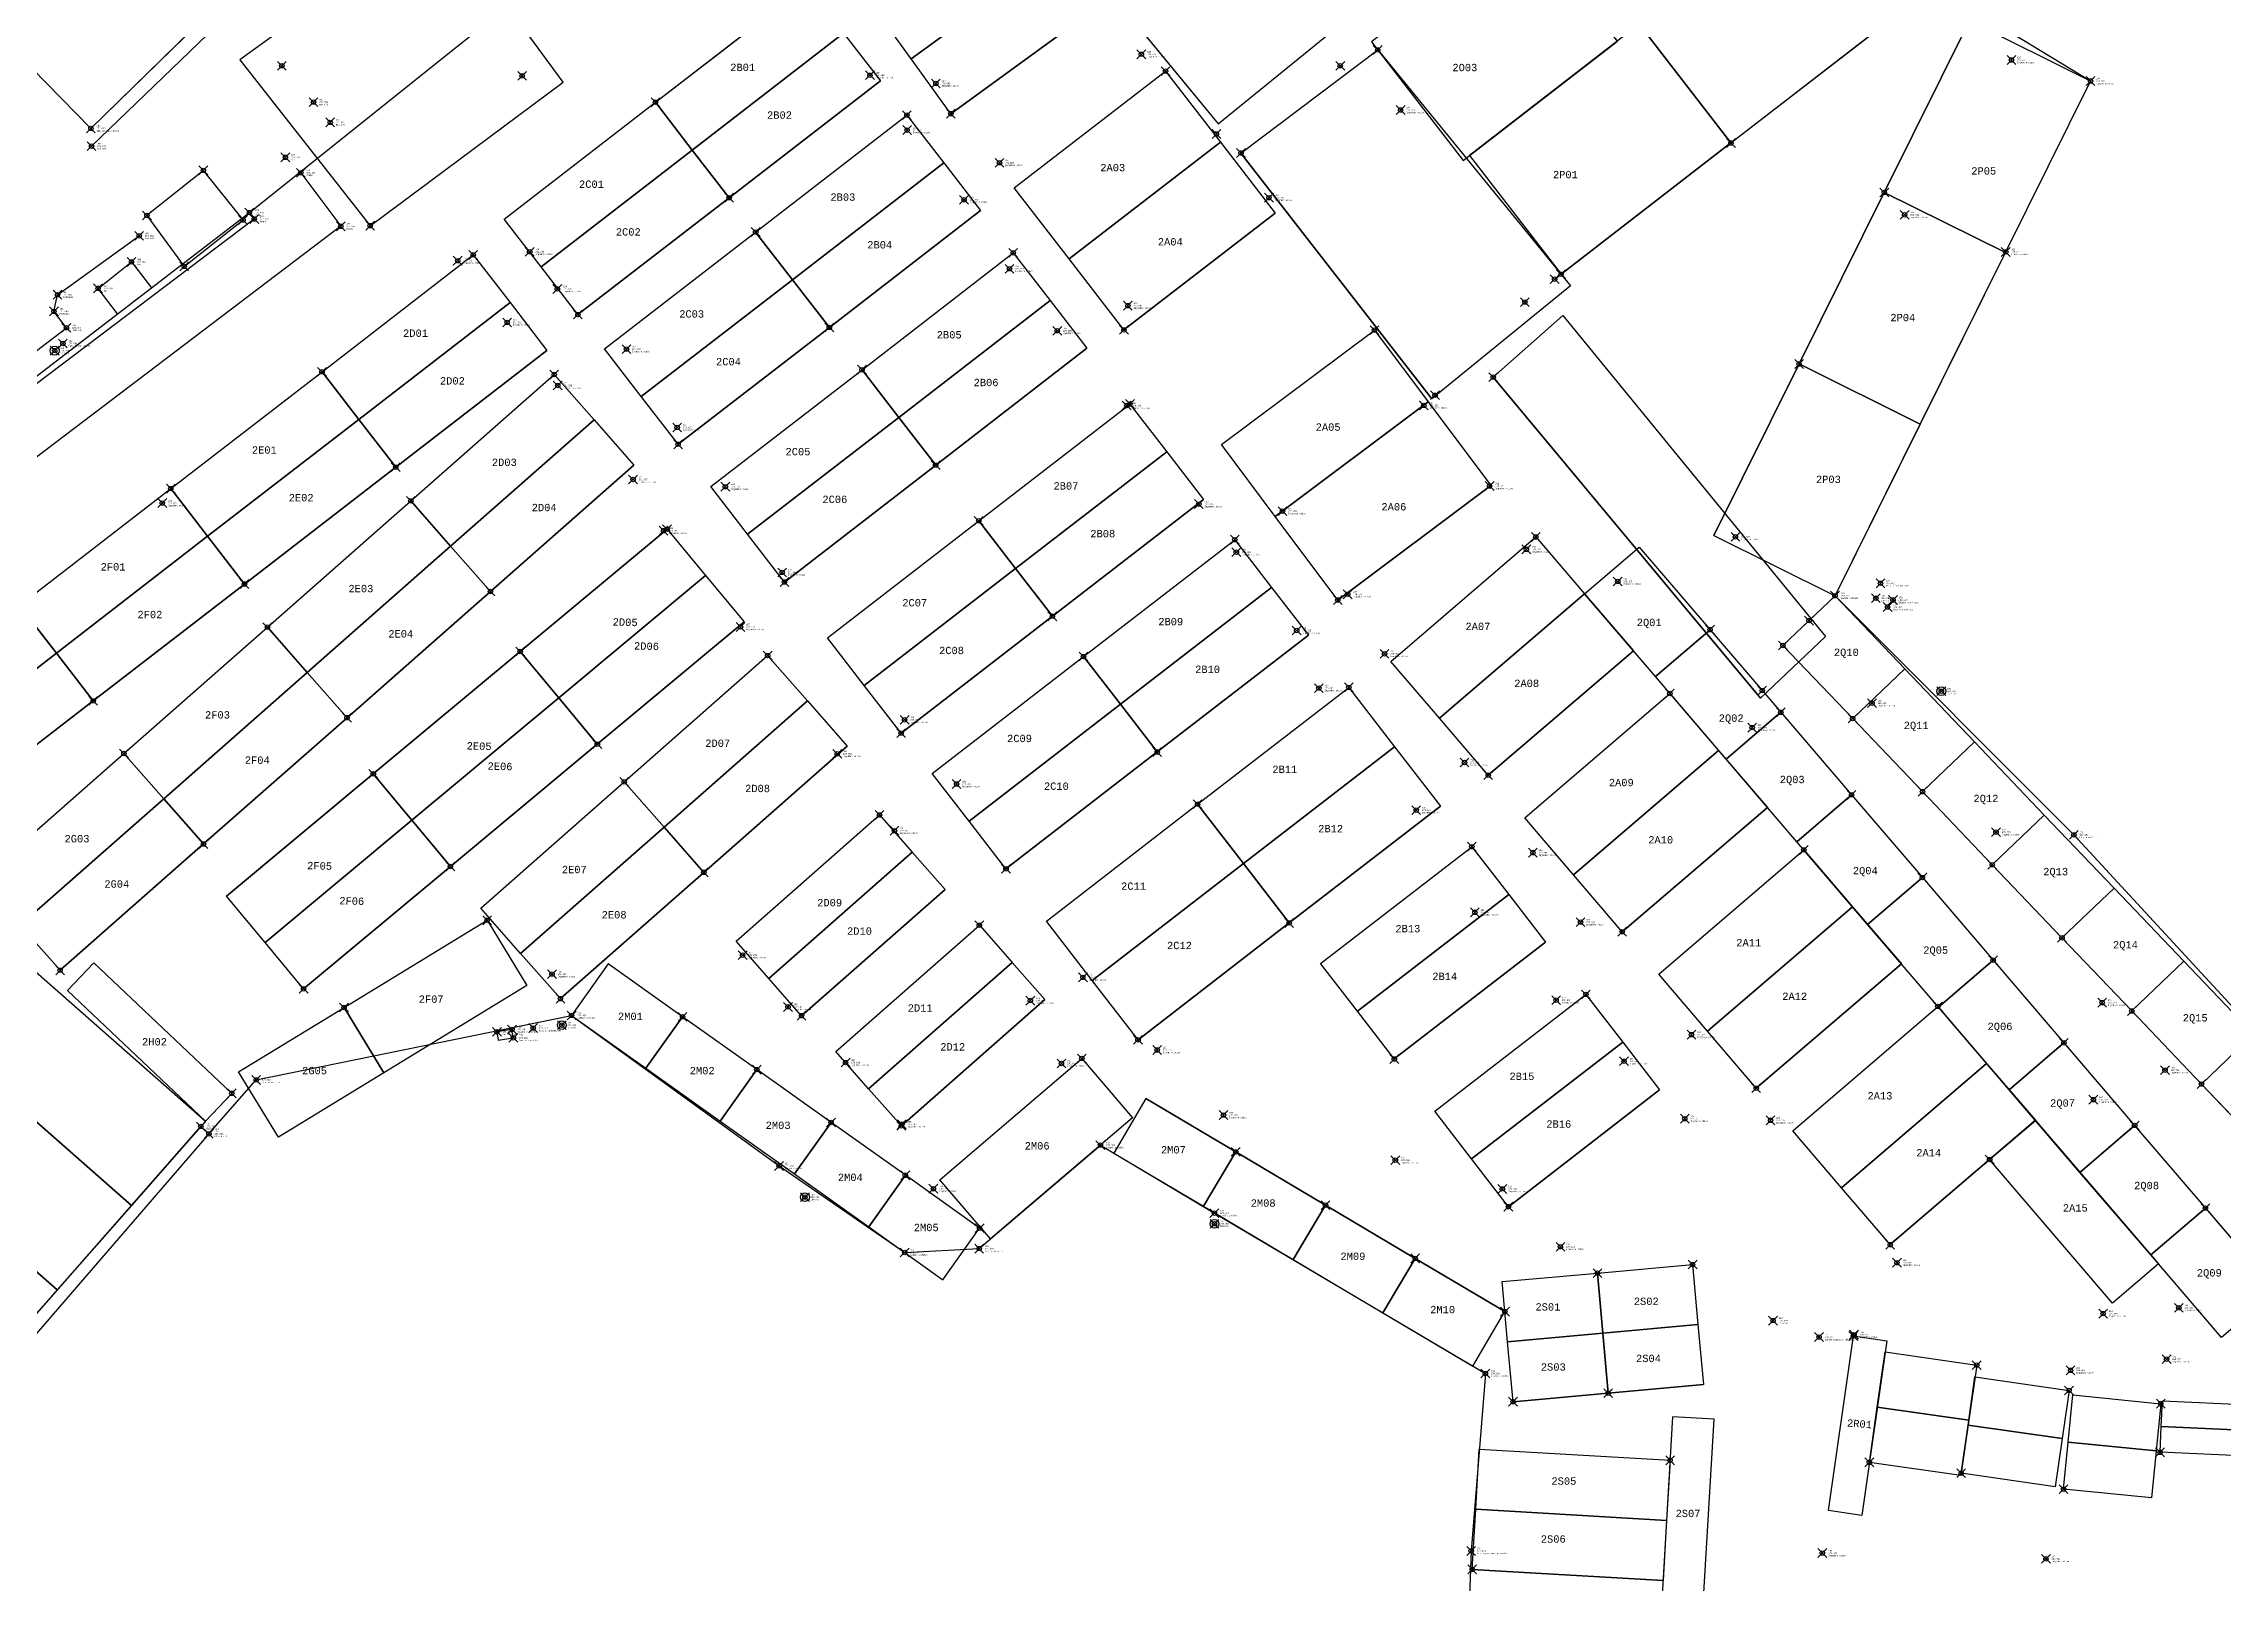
# Model space of a CAD drawing. Extents: x -300 to 1147333, y -89907 to 306044.
# Drawn here: x 915940 to 1064291, y 5632 to 110426 of the extents above; entities that cross this region are included whole.
import ezdxf
from ezdxf.enums import TextEntityAlignment as Align

# ---------------------------------------------------------------- set-up
doc = ezdxf.new("R2010")
doc.units = 0
doc.header["$PDMODE"] = 35
doc.header["$PDSIZE"] = 300
for name, color, linetype in [('pntdesc', 1, 'Continuous'), ('pntelev', 2, 'Continuous'), ('pntno', 3, 'Continuous'), ('WF nome aree GPS', 7, 'Continuous'), ('WF nuovi punti', 6, 'Continuous')]:
    doc.layers.add(name, color=color, linetype=linetype)
for name, color, linetype, lineweight in [('WF ingombro stive 2', 1, 'Continuous', 30), ('WF lato di accesso', 40, 'Continuous', 30), ('WF piazzole', 6, 'Continuous', 30), ('WF vertice sinistro', 94, 'Continuous', 30)]:
    doc.layers.add(name, color=color, linetype=linetype, lineweight=lineweight)
doc.styles.get("Standard").update_dxf_attribs({"font": 'consola.ttf', "height": 500})
picture_1 = doc.add_image_def('image1.png', size_in_pixel=(2160, 1440))

msp = doc.modelspace()

# ---------------------------------------------------------------- linework, layer by layer
at = {"color": 244, "lineweight": 30, "true_color": 0x991b1e}
for points, elevation in [([(919203, 103451), (934976, 118657), (934246, 119403)], 2045), ([(873207, 47923), (873848, 48520), (878534, 42814), (877341, 41765), (883326, 33749), (882766, 33179), (888612, 26640), (895845, 19119), (901172, 23766), (908834, 16516), (926637, 36779), (927185, 36274), (908989, 15245), (901084, 22590), (895863, 17984), (888058, 26103)], 339)]:
    msp.add_lwpolyline(points, dxfattribs=dict(at, elevation=elevation))
for points in [[(779273, 133571, 1954), (804488, 102869, 1078), (859622, 57846, 234), (875192, 56896, 360), (905434, 80120, 2651), (929939, 98932, 2113), (972274, 132821, 2133), (932308, 185020, 2207), (928260, 181864, 2212), (921136, 191292, 2143), (912688, 185261, 2335), (889054, 212917, 1692), (881837, 207775, 1649), (880756, 207024, 1675), (839674, 177483, 2809)], [(1068442, -491, -2520), (1080300, 6121, -2454), (1094757, 13213, -2633), (1080946, 23118, -2554), (1080484, 28147, -2417), (1070836, 38421, -2458), (1054051, 56608, -2385), (1037804, 72875, -2064), (1049416, 96257, -2181), (1055187, 107883, -1956), (1049756, 111164, -1903), (1039135, 118735, -1858), (1032721, 122765, -1816), (1017377, 135046, -1648), (1026155, 147078, -1264), (1034140, 153448, -1306), (1027444, 164329, -1234)], [(933432, 101642, 2187), (936156, 98000, 64), (911754, 79517, -37), (909295, 82651, -32), (930270, 98498, 2046), (929939, 98932, 2113)], [(870358, 57191, 321), (870425, 58590, 2574), (874548, 58321, 2529), (917488, 91098, 2611), (916642, 92215, 2014), (916889, 93347, 2014), (922446, 97350, 1996)], [(920976, 92051, 2310), (919642, 93780, 1969), (921923, 95578, 1972), (923280, 93820, 2259)], [(927185, 36274, -352), (930404, 39941, -391), (951859, 44329, -628), (965969, 34092, -983), (974517, 28207, -1195), (979584, 28468, -1407), (987829, 35510, -1399), (995583, 30880, -1580), (1014017, 19972, -1455), (1013053, 7907, -1317), (1012652, -3211, -1377)]]:
    msp.add_polyline3d(points, dxfattribs=at)
for points in [[(948248, 133087, 2125), (919158, 104658, 2033), (854983, 170257, 2131), (883967, 198669, 2144)], [(947802, 43377, -538), (946777, 43212, -552), (946867, 42637, -598), (947892, 42802, -584)]]:
    msp.add_polyline3d(points, close=True, dxfattribs=at)
for centre in [(916694, 89545, 2592), (1045036, 66378, -2067), (951187, 43665, -732), (967731, 31971, -1365), (995594, 30158, -1525)]:
    msp.add_circle(centre, 300, dxfattribs=at)
for p in [(990616, 109702, -1210), (972154, 108275, -791), (1049805, 109311, -2007), (976640, 107717, -899), (1055187, 107883, -1956), (934303, 106447, 1998), (935437, 105068, 2036), (1008251, 105910, -1645), (919158, 104658, 2033), (974679, 104548, -857), (919203, 103451, 2045), (932388, 102693, 2047), (980968, 102321, -964), (933432, 101642, 2187), (978554, 99805, -924), (999295, 99944, -1463), (929939, 98932, 2113), (930270, 98498, 2046), (936156, 98000, 64), (1042537, 98779, -2081), (922446, 97350, 1996), (949005, 96267, -455), (1049416, 96257, -2181), (921923, 95578, 1972), (944110, 95660, -407), (981642, 95114, -1057), (916889, 93347, 2014), (919642, 93780, 1969), (950888, 93740, -467), (916642, 92215, 2014), (989700, 92601, -1329), (917488, 91098, 2611), (947471, 91462, -439), (984897, 90894, -1182), (916694, 89545, 2592), (917252, 90032, 2590), (955587, 89647, -486), (950912, 87170, -467), (989620, 85808, -1323), (1009831, 85816, -1765), (959039, 84317, -555), (956037, 80779, -524), (962315, 80290, -677), (1014308, 80339, -1767), (924011, 79179, -173), (994530, 79110, -1575), (1000217, 78631, -1652), (958112, 77301, -589), (1031030, 76878, -2067), (997077, 75837, -1683), (1016804, 76029, -1790), (966176, 74457, -846), (1004651, 72974, -1617), (1023022, 73846, -1824), (1037804, 72875, -2064), (1040584, 72704, -2133), (1040898, 73722, -2031), (1041748, 72584, -2060), (1041381, 72108, -2029), (963350, 70750, -815), (1001182, 70507, -1607), (1007161, 68922, -1628), (1002691, 66593, -1586), (1040318, 65563, -2070), (1045036, 66378, -2067), (974511, 64434, -1082), (1032167, 63903, -1998), (969929, 62121, -1038), (1012599, 61529, -1758), (978044, 60070, -1211), (1009314, 58292, -1747), (973824, 56891, -1133), (1048756, 56797, -2223), (1054051, 56608, -2385), (1017252, 55397, -1791), (1013304, 51342, -1772), (1020493, 50675, -1857), (963491, 48429, -933), (950524, 47139, -554), (986643, 46915, -1372), (951859, 44329, -628), (966576, 44907, -1009), (983063, 45338, -1302), (1018829, 45369, -1791), (1055976, 45196, -2223), (946777, 43212, -552), (947802, 43377, -538), (947892, 42802, -584), (949243, 43471, -568), (951187, 43665, -732), (1028041, 43022, -1830), (991689, 41978, -1502), (930404, 39941, -391), (970496, 41123, -1130), (985180, 41061, -1390), (1023453, 41212, -1782), (1060249, 40607, -2261), (1055380, 38598, -2136), (974327, 36925, -1192), (996202, 37552, -1593), (1027584, 37303, -1837), (1033418, 37194, -1872), (926637, 36779, -266), (927185, 36274, -352), (987829, 35510, -1399), (965969, 34092, -983), (1007892, 34483, -1666), (976467, 32542, -1290), (1015171, 32527, -1705), (967731, 31971, -1365), (995583, 30880, -1580), (995594, 30158, -1525), (974517, 28207, -1195), (979584, 28468, -1407), (1019123, 28593, -1780), (1042015, 27510, -1953), (1033588, 23572, -1865), (1056039, 24048, -2146), (1061190, 24442, -2325), (1036716, 22453, -1954), (1039096, 22611, -1924), (1060361, 20948, -2264), (1014017, 19972, -1455), (1053827, 20189, -2141), (1013053, 7907, -1317), (1036940, 7763, -1892), (1052151, 7365, -2078)]:
    msp.add_point(p, dxfattribs=at)
at = {"layer": 'WF ingombro stive 2'}
for points, elevation in [([(982319, 120428), (985025, 116706), (974953, 109383), (972247, 113105)], -1091), ([(1042283, 112595), (1036049, 120672), (1024491, 111745), (1030725, 103668)], -1838), ([(1022995, 110589), (1016759, 118661), (1006265, 110555), (1012500, 102483)], -1838), ([(985025, 116706), (987731, 112984), (977659, 105661), (974953, 109383)], -1091), ([(1030725, 103668), (1024491, 111745), (1012934, 102817), (1019167, 94740)], -1838), ([(1055188, 107883), (1046947, 111974), (1041153, 100305), (1049393, 96213)], -2064), ([(992261, 108557), (995990, 103730), (985701, 95783), (981973, 100610)], -1214), ([(995990, 103730), (999719, 98902), (989430, 90955), (985701, 95783)], -1214), ([(1049393, 96213), (1041153, 100305), (1035359, 88636), (1043599, 84544)], -2064), ([(945167, 96053), (947673, 92809), (937385, 84862), (934879, 88106)], -11), ([(947673, 92809), (950180, 89564), (939892, 81617), (937385, 84862)], -11), ([(1006477, 90940), (1010131, 86056), (999723, 78267), (996068, 83151)], -1791), ([(934879, 88106), (937385, 84862), (927097, 76915), (924591, 80159)], -11), ([(950677, 87913), (953386, 84836), (943628, 76246), (940919, 79323)], -116), ([(1043599, 84544), (1035359, 88636), (1029564, 76966), (1037804, 72875)], -2064), ([(1010131, 86056), (1014385, 80371), (1003977, 72583), (999723, 78267)], -1791), ([(937385, 84862), (939892, 81617), (929603, 73670), (927097, 76915)], -11), ([(953386, 84836), (956095, 81758), (946337, 73168), (943628, 76246)], -116), ([(924591, 80159), (927097, 76915), (916809, 68968), (914303, 72212)], -11), ([(940919, 79323), (943628, 76246), (933870, 67656), (931161, 70734)], -116), ([(958349, 77397), (960972, 74247), (950982, 65928), (948359, 69079)], -768), ([(927097, 76915), (929603, 73670), (919315, 65723), (916809, 68968)], -11), ([(943628, 76246), (946337, 73168), (936579, 64579), (933870, 67656)], -116), ([(1017449, 76869), (1020767, 72996), (1010894, 64539), (1007576, 68412)], -1628), ([(1024487, 76185), (1029301, 70565), (1025581, 67376), (1020767, 72996)], -1628), ([(960972, 74247), (963596, 71096), (953606, 62777), (950982, 65928)], -768), ([(1020767, 72996), (1024085, 69123), (1014212, 60666), (1010894, 64539)], -1628), ([(1037804, 72875), (1042550, 67903), (1039006, 64520), (1034260, 69491)], -2064), ([(914303, 72212), (916809, 68968), (906521, 61021), (904014, 64265)], -11), ([(931161, 70734), (933870, 67656), (924112, 59066), (921403, 62144)], -116), ([(1029301, 70565), (1034116, 64945), (1030396, 61756), (1025581, 67376)], -1628), ([(916809, 68968), (919315, 65723), (909027, 57776), (906521, 61021)], -11), ([(948359, 69079), (950982, 65928), (940992, 57609), (938369, 60760)], -768), ([(965194, 68804), (967903, 65727), (958145, 57137), (955436, 60215)], -566), ([(933870, 67656), (936579, 64579), (926821, 55989), (924112, 59066)], -116), ([(1042550, 67903), (1047296, 62931), (1043752, 59548), (1039006, 64520)], -2064), ([(950982, 65928), (953606, 62777), (943616, 54459), (940992, 57609)], -768), ([(967903, 65727), (970612, 62649), (960854, 54060), (958145, 57137)], -566), ([(1034116, 64945), (1038930, 59325), (1035210, 56136), (1030396, 61756)], -1628), ([(1047296, 62931), (1052042, 57959), (1048498, 54576), (1043752, 59548)], -2064), ([(921403, 62144), (924112, 59066), (914354, 50477), (911645, 53554)], -116), ([(938369, 60760), (940992, 57609), (931002, 49290), (928379, 52441)], -768), ([(955436, 60215), (958145, 57137), (948387, 48547), (945678, 51625)], -566), ([(924112, 59066), (926821, 55989), (917063, 47399), (914354, 50477)], -116), ([(972806, 57961), (975033, 55431), (965275, 46842), (963048, 49371)], -1300), ([(1038930, 59325), (1043744, 53705), (1040024, 50516), (1035210, 56136)], -1628), ([(1052042, 57959), (1056788, 52987), (1053244, 49604), (1048498, 54576)], -2064), ([(940992, 57609), (943616, 54459), (933626, 46140), (931002, 49290)], -768), ([(958145, 57137), (960854, 54060), (951096, 45470), (948387, 48547)], -566), ([(900684, 50052), (905726, 55790), (926954, 37139), (921912, 31400)], 302), ([(975033, 55431), (977259, 52902), (967501, 44312), (965275, 46842)], -1300), ([(1035682, 55585), (1039000, 51711), (1029127, 43254), (1025809, 47127)], 1628), ([(1043744, 53705), (1048558, 48085), (1044838, 44896), (1040024, 50516)], -1628), ([(1056788, 52987), (1061534, 48016), (1057990, 44632), (1053244, 49604)], -2064), ([(979594, 50463), (981820, 47934), (972062, 39344), (969836, 41874)], -1130), ([(1039000, 51711), (1042318, 47838), (1032445, 39381), (1029127, 43254)], 1628), ([(895642, 44313), (900684, 50052), (921912, 31400), (916870, 25662)], 302), ([(919345, 47912), (928740, 39028), (926954, 37139), (917559, 46023)], 302), ([(956911, 40734), (959404, 44238), (954352, 47833), (951859, 44329)], -628), ([(981820, 47934), (984047, 45404), (974289, 36815), (972062, 39344)], -1130), ([(1048558, 48085), (1053372, 42465), (1049652, 39276), (1044838, 44896)], -1628), ([(1061534, 48016), (1066280, 43044), (1062736, 39660), (1057990, 44632)], -2064), ([(1044798, 44942), (1048116, 41069), (1038243, 32612), (1034925, 36485)], 3255), ([(890600, 38575), (895642, 44313), (916870, 25662), (911828, 19923)], 302), ([(961963, 37139), (964456, 40643), (959404, 44238), (956911, 40734)], -628), ([(1066280, 43044), (1071027, 38072), (1067482, 34689), (1062736, 39660)], -2064), ([(1053372, 42465), (1058186, 36845), (1054466, 33656), (1049652, 39276)], -1628), ([(967016, 33544), (969508, 37048), (964456, 40643), (961963, 37139)], -628), ([(976911, 33154), (986568, 41402), (990010, 37372), (980353, 29124)], -1192), ([(1048116, 41069), (1051434, 37196), (1041561, 28739), (1038243, 32612)], 3255), ([(994842, 31348), (997036, 35046), (990930, 38668), (988736, 34970)], -1192), ([(1048323, 34526), (1051436, 37193), (1059801, 27429), (1056687, 24761)], -1628), ([(972068, 29950), (974561, 33453), (969508, 37048), (967016, 33544)], -628), ([(1058186, 36845), (1063000, 31225), (1059280, 28036), (1054466, 33656)], -1628), ([(1000947, 27726), (1003141, 31424), (997036, 35046), (994842, 31348)], -1192), ([(977120, 26355), (979613, 29858), (974561, 33453), (972068, 29950)], -628), ([(1007052, 24104), (1009246, 27803), (1003141, 31424), (1000947, 27726)], -1192), ([(1063000, 31225), (1067814, 25605), (1064094, 22416), (1059280, 28036)], -1628), ([(1013157, 20483), (1015351, 24181), (1009246, 27803), (1007052, 24104)], -1192), ([(1021642, 26803), (1022008, 22719), (1015534, 22139), (1015168, 26223)], -1192), ([(1028116, 27383), (1028482, 23300), (1022008, 22719), (1021642, 26803)], -1192), ([(1022008, 22719), (1022374, 18636), (1015900, 18055), (1015534, 22139)], -1192), ([(1028482, 23300), (1028848, 19216), (1022374, 18636), (1022008, 22719)], -1192), ([(1037355, 10650), (1039053, 22530), (1041320, 22206), (1039623, 10326)], -1973), ([(1041211, 21443), (1047440, 20546), (1046904, 16790), (1040674, 17687)], -1973), ([(1047325, 19737), (1053724, 18823), (1053256, 15550), (1046857, 16464)], -1973), ([(1053990, 18516), (1059964, 17922), (1059645, 14716), (1053671, 15311)], -2166), ([(1060072, 18115), (1066050, 17843), (1065971, 16092), (1059992, 16365)], -2195), ([(1025928, 2925), (1028752, 2759), (1029583, 16870), (1026759, 17036)], -1192), ([(1040674, 17687), (1046904, 16790), (1046367, 13034), (1040138, 13931)], -1973), ([(1046857, 16464), (1053256, 15550), (1052789, 12277), (1046389, 13191)], -1973), ([(1059992, 16365), (1065971, 16092), (1065891, 14342), (1059913, 14614)], -2195), ([(1026584, 14074), (1026343, 9981), (1013366, 10745), (1013607, 14838)], -1192), ([(1053671, 15311), (1059645, 14716), (1059327, 11511), (1053352, 12105)], -2166), ([(1026343, 9981), (1026102, 5888), (1013125, 6652), (1013366, 10745)], -1192)]:
    msp.add_lwpolyline(points, close=True, dxfattribs=dict(at, elevation=elevation))
for points in [[(967849, 114382), (970356, 111137), (960068, 103190), (957561, 106435)], [(970356, 111137), (972862, 107892), (962574, 99945), (960068, 103190)], [(957561, 106435), (960068, 103190), (949780, 95243), (947273, 98488)], [(974666, 105558), (977172, 102313), (966884, 94366), (964377, 97611)], [(960068, 103190), (962574, 99945), (952286, 91998), (949780, 95243)], [(977172, 102313), (979678, 99068), (969390, 91121), (966884, 94366)], [(964377, 97611), (966884, 94366), (956596, 86419), (954089, 89664)], [(981900, 96192), (984407, 92947), (974118, 85000), (971612, 88245)], [(966884, 94366), (969390, 91121), (959102, 83174), (956596, 86419)], [(984407, 92947), (986913, 89702), (976625, 81755), (974118, 85000)], [(971612, 88245), (974118, 85000), (963830, 77053), (961324, 80298)], [(974118, 85000), (976625, 81755), (966337, 73808), (963830, 77053)], [(989840, 85913), (992346, 82669), (982058, 74722), (979552, 77966)], [(992346, 82669), (994852, 79424), (984564, 71477), (982058, 74722)], [(979552, 77966), (982058, 74722), (971770, 66775), (969263, 70019)], [(996969, 76684), (999475, 73439), (989187, 65492), (986681, 68737)], [(982058, 74722), (984564, 71477), (974276, 63530), (971770, 66775)], [(999475, 73439), (1001982, 70194), (991694, 62247), (989187, 65492)], [(986681, 68737), (989187, 65492), (978899, 57545), (976393, 60790)], [(989187, 65492), (991694, 62247), (981406, 54300), (978899, 57545)], [(1004728, 66639), (1007846, 62602), (997558, 54655), (994440, 58692)], [(1026566, 66227), (1029884, 62354), (1020011, 53896), (1016693, 57770)], [(1007846, 62602), (1010964, 58566), (1000676, 50619), (997558, 54655)], [(1029884, 62354), (1033201, 58480), (1023328, 50023), (1020011, 53896)], [(994440, 58692), (997558, 54655), (987270, 46708), (984152, 50745)], [(1013099, 55802), (1015605, 52557), (1005317, 44610), (1002811, 47855)], [(997558, 54655), (1000676, 50619), (990388, 42672), (987270, 46708)], [(1015605, 52557), (1018112, 49313), (1007824, 41366), (1005317, 44610)], [(936378, 44863), (946109, 50801), (948818, 46362), (939086, 40424)], [(929207, 40488), (936378, 44863), (939086, 40424), (931915, 36049)], [(1020858, 45757), (1023365, 42512), (1013077, 34565), (1010570, 37810)], [(1023365, 42512), (1025871, 39267), (1015583, 31320), (1013077, 34565)]]:
    msp.add_lwpolyline(points, close=True, dxfattribs=at)
at = {"layer": 'WF lato di accesso'}
for p, q in [((983513, 119966, -929), (995841, 104978, -1125)), ((957561, 106435), (967849, 114382)), ((977659, 105661, -1091), (987731, 112984, -1091)), ((1030725, 103668, -1838), (1042284, 112601, -1838)), ((1041153, 100305, -2064), (1046947, 111974, -2064)), ((981973, 100610, -1214), (992261, 108557, -1214)), ((938153, 98044), (951281, 107813)), ((962574, 99945), (972862, 107892)), ((947273, 98488), (957561, 106435)), ((964377, 97611), (974666, 105558)), ((997394, 102986, -1495), (1010379, 86258, -1495)), ((1030725, 103668, -1838), (1019167, 94740, -1838)), ((926808, 101805, 2448), (922971, 98734, 2448)), ((952286, 91998), (962574, 99945)), ((1035359, 88636, -2064), (1041153, 100305, -2064)), ((969390, 91121), (979678, 99068)), ((989430, 90955, -1214), (999719, 98902, -1214)), ((954089, 89664), (964377, 97611)), ((934879, 88106, -11), (945167, 96053, -11)), ((971612, 88245), (981900, 96192)), ((959102, 83174), (969390, 91121)), ((996068, 83151, -1791), (1006477, 90940, -1791)), ((939892, 81617, -11), (950180, 89564, -11)), ((976625, 81755), (986913, 89702)), ((924591, 80159, -11), (934879, 88106, -11)), ((940919, 79323, -116), (950677, 87913, -116)), ((961324, 80298), (971612, 88245)), ((1014553, 87741), (1032723, 65917, -1865)), ((1029564, 76966, -2064), (1035359, 88636, -2064)), ((979552, 77966), (989840, 85913)), ((929603, 73670, -11), (939892, 81617, -11)), ((946337, 73168, -116), (956095, 81758, -116)), ((966337, 73808), (976625, 81755)), ((914303, 72212, -11), (924591, 80159, -11)), ((1003977, 72583, -1791), (1014385, 80371, -1791)), ((931161, 70734, -116), (940919, 79323, -116)), ((984564, 71477), (994852, 79424)), ((958349, 77397, -768), (948359, 69079, -768)), ((969263, 70019), (979552, 77966)), ((986681, 68737), (996969, 76684)), ((1007576, 68412, -1628), (1017449, 76869, -1628)), ((1024487, 76185, -1628), (1029301, 70565, -1628)), ((919315, 65723, -11), (929603, 73670, -11)), ((936579, 64579, -116), (946337, 73168, -116)), ((974276, 63530), (984564, 71477)), ((921403, 62144, -116), (931161, 70734, -116)), ((953606, 62777, -768), (963596, 71096, -768)), ((991694, 62247), (1001982, 70194)), ((1029301, 70565, -1628), (1034116, 64945, -1628)), ((948359, 69079, -768), (938369, 60760, -768)), ((955436, 60215, -566), (965194, 68804, -566)), ((976393, 60790), (986681, 68737)), ((1014212, 60666, -1628), (1024085, 69123, -1628)), ((1039006, 64520, -2064), (1034260, 69491, -2064)), ((909027, 57776, -11), (919315, 65723, -11)), ((994440, 58692), (1004728, 66639)), ((1016693, 57770), (1026566, 66227)), ((926821, 55989, -116), (936579, 64579, -116)), ((1034116, 64945, -1628), (1038930, 59325, -1628)), ((1043752, 59548, -2064), (1039006, 64520, -2064)), ((943616, 54459, -768), (953606, 62777, -768)), ((960854, 54060, -566), (970612, 62649, -566)), ((911645, 53554, -116), (921403, 62144, -116)), ((981406, 54300), (991694, 62247)), ((938369, 60760, -768), (928379, 52441, -768)), ((945678, 51625, -566), (955436, 60215, -566)), ((1048498, 54576, -2064), (1043752, 59548, -2064)), ((963048, 49371, -1300), (972806, 57961, -1300)), ((984152, 50745), (994440, 58692)), ((1000676, 50619), (1010964, 58566)), ((1023328, 50023), (1033201, 58480)), ((1038930, 59325, -1628), (1043744, 53705, -1628)), ((917063, 47399, -116), (926821, 55989, -116)), ((1002811, 47855), (1013099, 55802)), ((1025809, 47127, 1628), (1035682, 55585, -1628)), ((933626, 46140, -768), (943616, 54459, -768)), ((951096, 45470, -566), (960854, 54060, -566)), ((1043744, 53705, -1628), (1048558, 48085, -1628)), ((1053244, 49604, -2064), (1048498, 54576, -2064)), ((967501, 44312, -1300), (977259, 52902, -1300)), ((936378, 44863), (946109, 50801)), ((969836, 41874, -1130), (979594, 50463, -1130)), ((990388, 42672), (1000676, 50619)), ((1007824, 41366), (1018112, 49313)), ((1057990, 44632, -2064), (1053244, 49604, -2064)), ((919345, 47912, 302), (928740, 39028, 302)), ((959404, 44238, -628), (954352, 47833, -628)), ((1032445, 39381, 1628), (1042318, 47838, -1628)), ((1048558, 48085, -1628), (1053372, 42465, -1628)), ((929207, 40488), (936378, 44863)), ((974289, 36815, -1130), (984047, 45404, -1130)), ((1010570, 37810), (1020858, 45757)), ((1034925, 36485, 3255), (1044798, 44942, -1628)), ((1062736, 39660, -2064), (1057990, 44632, -2064)), ((964456, 40643, -628), (959404, 44238, -628)), ((1053372, 42465, -1628), (1058186, 36845, -1628)), ((969508, 37048, -628), (964456, 40643, -628)), ((976911, 33154, -1192), (986568, 41402, -1192)), ((990930, 38668, -1192), (997036, 35046, -1192)), ((1015583, 31320), (1025871, 39267)), ((1067482, 34689, -2064), (1062736, 39660, -2064)), ((1041561, 28739, 3255), (1051434, 37196, -1628)), ((974561, 33453, -628), (969508, 37048, -628)), ((1058186, 36845, -1628), (1063000, 31225, -1628)), ((997036, 35046, -1192), (1003141, 31424, -1192)), ((1056687, 24761, -1628), (1048323, 34526, -1628)), ((979613, 29858, -628), (974561, 33453, -628)), ((1003141, 31424, -1192), (1009246, 27803, -1192)), ((1063000, 31225, -1628), (1067814, 25605, -1628)), ((1009246, 27803, -1192), (1015351, 24181, -1192)), ((1015168, 26223, -1192), (1021642, 26803, -1192)), ((1021642, 26803, -1192), (1028116, 27383, -1192)), ((1037355, 10650, -1973), (1039053, 22530, -1973)), ((1041211, 21443, -1973), (1047440, 20546, -1973)), ((1047325, 19737, -1973), (1053724, 18823, -1973)), ((1015900, 18055, -1192), (1022374, 18636, -1192)), ((1022374, 18636, -1192), (1028848, 19216, -1192)), ((1053990, 18516, -2166), (1059964, 17922, -2166)), ((1060072, 18115, -2195), (1066050, 17843, -2195)), ((1028752, 2759, -1192), (1029583, 16870, -1192)), ((1013607, 14838, -1192), (1026584, 14074, -1192)), ((1046367, 13034, -1973), (1040138, 13931, -1973)), ((1065891, 14342, -2195), (1059913, 14614, -2195)), ((1052789, 12277, -1973), (1046389, 13191, -1973)), ((1059327, 11511, -2166), (1053352, 12105, -2166)), ((1013125, 6652, -1192), (1026102, 5888, -1192))]:
    msp.add_line(p, q, dxfattribs=at)
at = {"layer": 'WF nome aree GPS'}
msp.add_line((948248, 133087, 2125), (919158, 104658, 2125), dxfattribs=at)
at = {"layer": 'WF nuovi punti'}
for p in [(1006696, 109996), (932143, 108919), (948493, 108232), (1004147, 108919, -1838), (995724, 104279), (997394, 102986), (922970, 98734), (929504, 98431), (925506, 95272), (1018729, 94405, -1838), (1016707, 92844, -1838), (1014553, 87741), (1010590, 86510), (1036032, 71183, -2064), (1032852, 66421, -1628)]:
    msp.add_point(p, dxfattribs=at)
at = {"layer": 'WF piazzole'}
for points, elevation in [([(992032, 126115), (983513, 119966), (995841, 104978), (1003462, 111162), (992032, 126115)], -1125), ([(997394, 102986), (1006697, 109996), (1019818, 93951), (1010379, 86258), (997394, 102986)], -1495), ([(1014553, 87742), (1019284, 91928), (1037161, 70096), (1032723, 65917), (1014553, 87741)], -1865)]:
    msp.add_lwpolyline(points, dxfattribs=dict(at, elevation=elevation))
msp.add_lwpolyline([(929287, 109315), (938153, 98044), (951281, 107813), (942908, 119218)], close=True, dxfattribs=at)
at = {"layer": 'WF piazzole', "elevation": 2448}
msp.add_lwpolyline([(929505, 98431), (926808, 101805), (922971, 98734), (925506, 95272)], close=True, dxfattribs=at)
at = {"layer": 'WF vertice sinistro'}
for p in [(992261, 108557, -1214), (957561, 106435), (974666, 105558), (977659, 105661, -1091), (1030725, 103668, -1838), (997394, 102986, -1495), (926808, 101805, 2448), (962574, 99945), (1041153, 100305, -2064), (938153, 98044), (964377, 97611), (981900, 96192), (945167, 96053, -11), (1019167, 94740, -1838), (952286, 91998), (1016707, 92844, -1838), (969390, 91121), (989430, 90955, -1214), (1006477, 90940, -1791), (934879, 88106, -11), (950677, 87913, -116), (971612, 88245), (1014553, 87742, -1865), (1035359, 88636, -2064), (989840, 85913), (959102, 83174), (939892, 81617, -11), (976625, 81755), (924591, 80159, -11), (940919, 79323, -116), (958349, 77397, -768), (979552, 77966), (1017449, 76869, -1628), (996969, 76684), (929603, 73670, -11), (946337, 73168, -116), (966337, 73808), (1003977, 72583, -1791), (984564, 71477), (931161, 70734, -116), (1029301, 70565, -1628), (1034260, 69491, -2064), (948359, 69079, -768), (965194, 68804, -566), (986681, 68737), (1004728, 66639), (919315, 65723, -11), (1026566, 66227), (936579, 64579, -116), (974276, 63530), (1034116, 64945, -1628), (1039006, 64520, -2064), (921403, 62144, -116), (953606, 62777, -768), (991694, 62247), (938369, 60760, -768), (1014212, 60666, -1628), (955436, 60215, -566), (1038930, 59325, -1628), (1043752, 59548, -2064), (972806, 57961, -1300), (994440, 58692), (926821, 55989, -116), (1013099, 55802), (1035682, 55585, 1628), (943616, 54459, -768), (960854, 54060, -566), (981406, 54300), (1043744, 53705, -1628), (1048498, 54576, -2064), (946109, 50801), (979594, 50463, -1130), (1000676, 50619), (1023328, 50023), (1053244, 49604, -2064), (917063, 47399, -116), (1048558, 48085, -1628), (933626, 46140, -768), (1020858, 45757), (936378, 44863), (951096, 45470, -566), (959404, 44238, -628), (967501, 44312, -1300), (1044798, 44942, -1628), (1057990, 44632, -2064), (986568, 41402, -1192), (990388, 42672), (1007824, 41366), (1053372, 42465, -1628), (964456, 40643, -628), (928740, 39028, 302), (1032445, 39381, 1628), (1062736, 39660, -2064), (969508, 37048, -628), (974289, 36815, -1130), (1058186, 36845, -1628), (997036, 35046, -1192), (1048323, 34526, -1628), (974561, 33453, -628), (1003141, 31424, -1192), (1015583, 31320), (1063000, 31225, -1628), (979613, 29858, -628), (1041561, 28739, 3255), (1009246, 27803, -1192), (1021642, 26803, -1192), (1028116, 27383, -1192), (1015351, 24181, -1192), (1039053, 22530, -1973), (1047440, 20546, -1973), (1015900, 18055, -1192), (1022374, 18636, -1192), (1053724, 18823, -1973), (1059964, 17922, -2166), (1059913, 14614, -2195), (1026584, 14074, -1192), (1040138, 13931, -1973), (1046389, 13191, -1973), (1053352, 12105, -2166), (1013125, 6652, -1192)]:
    msp.add_point(p, dxfattribs=at)

# ---------------------------------------------------------------- texts
at = {"layer": 'pntdesc', "color": 244, "lineweight": 30, "true_color": 0x991b1e}
for s, p in [('Ingombro stive', (991005, 109535, -1210)), ('Ingombro stive', (1050194, 109144, -2007)), ('Ingombro stive', (972543, 108108, -791)), ('Ingombro stive', (977029, 107551, -899)), ('Limite asfalto', (1055576, 107716, -1956)), ('Box C/S', (934692, 106280, 1998)), ('Ingombro stive', (1008640, 105744, -1645)), ('Spigolo fabbricato', (919547, 104491, 2033)), ('Box C/S', (935826, 104901, 2036)), ('Ingombro stive', (975068, 104382, -857)), ('Pedonale', (919592, 103284, 2045)), ('Box', (932777, 102527, 2047)), ('Rampa', (933821, 101475, 2187)), ('Ingombro stive', (981357, 102154, -964)), ('Ingombro stive', (978943, 99638, -924)), ('Ingombro stive', (999684, 99777, -1463)), ('Rampa', (930328, 98766, 2113)), ('Rampa', (930659, 98332, 2046)), ('Ingombro stive', (1042926, 98613, -2081)), ('Pedonale', (922835, 97184, 1996)), ('Rampa', (936545, 97833, 64)), ('Box', (922312, 95411, 1972)), ('Ingombro stive', (944499, 95493, -407)), ('Ingombro stive', (949394, 96100, -455)), ('Ingombro stive', (982031, 94948, -1057)), ('Limite asfalto', (1049805, 96090, -2181)), ('Box', (920031, 93614, 1969)), ('Ingombro stive', (951277, 93574, -467)), ('Pedonale', (917031, 92049, 2014)), ('Pedonale', (917278, 93180, 2014)), ('Ingombro stive', (990089, 92434, -1329)), ('Pedonale', (917877, 90931, 2611)), ('Ingombro stive', (947860, 91295, -439)), ('Ingombro stive', (985286, 90727, -1182)), ('Idrante', (917083, 89379, 2592)), ('Palo illuminazione', (917641, 89865, 2590)), ('Ingombro stive', (955976, 89481, -486)), ('Ingombro stive', (951301, 87003, -467)), ('Ingombro stive', (990009, 85641, -1323)), ('Ingombro stive', (1010220, 85649, -1765)), ('Ingombro stive', (959428, 84150, -555)), ('Ingombro stive', (956426, 80612, -524)), ('Ingombro stive', (962704, 80123, -677)), ('Ingombro stive', (1014697, 80172, -1767)), ('Ingombro stive', (924400, 79012, -173)), ('Ingombro stive', (994919, 78943, -1575)), ('Ingombro stive', (958501, 77134, -589)), ('Ingombro stive', (1000606, 78464, -1652)), ('Ingombro stive', (997466, 75670, -1683)), ('Ingombro stive', (1017193, 75862, -1790)), ('Ingombro stive', (1031419, 76711, -2067)), ('Ingombro stive', (966565, 74290, -846)), ('Ingombro stive', (1005040, 72808, -1617)), ('Ingombro stive', (1023411, 73679, -1824)), ('Limite asfalto', (1038193, 72708, -2064)), ('Palo illuminazione', (1041287, 73556, -2031)), ('Quadro elettrico', (1040973, 72537, -2133)), ('Quadro elettrico', (1041770, 71941, -2029)), ('Quadro elettrico', (1042137, 72417, -2060)), ('Ingombro stive', (963739, 70583, -815)), ('Ingombro stive', (1001571, 70340, -1607)), ('Ingombro stive', (1007550, 68756, -1628)), ('Ingombro stive', (1003080, 66426, -1586)), ('Ingombro stive', (1040707, 65396, -2070)), ('Idrante', (1045425, 66211, -2067)), ('Ingombro stive', (974900, 64267, -1082)), ('Ingombro stive', (1032556, 63736, -1998)), ('Ingombro stive', (970318, 61955, -1038)), ('Ingombro stive', (1012988, 61362, -1758)), ('Ingombro stive', (978433, 59903, -1211)), ('Ingombro stive', (1009703, 58125, -1747)), ('Ingombro stive', (974213, 56724, -1133)), ('Ingombro stive', (1049145, 56630, -2223)), ('Limite asfalto', (1054440, 56441, -2385)), ('Ingombro stive', (1017641, 55231, -1791)), ('Ingombro stive', (1013693, 51175, -1772)), ('Ingombro stive', (1020882, 50508, -1857)), ('Ingombro stive', (963880, 48262, -933)), ('Ingombro stive', (950913, 46972, -554)), ('Ingombro stive', (987032, 46748, -1372)), ('Ingombro stive', (966964, 44740, -1009)), ('Ingombro stive', (983452, 45171, -1302)), ('Ingombro stive', (1019218, 45203, -1791)), ('Ingombro stive', (1056365, 45030, -2223)), ('Quadro elettrico', (947166, 43045, -552)), ('Quadro elettrico', (948191, 43210, -538)), ('Palo illuminazione', (949632, 43304, -568)), ('Idrante', (951576, 43498, -732)), ('Limite asfalto', (952248, 44162, -628)), ('Quadro elettrico', (948281, 42635, -584)), ('Ingombro stive', (992078, 41811, -1502)), ('Ingombro stive', (1028430, 42855, -1830)), ('Ingombro stive', (970885, 40956, -1130)), ('Ingombro stive', (985569, 40894, -1390)), ('Ingombro stive', (1023842, 41046, -1782)), ('Ingombro stive', (1060638, 40440, -2261)), ('Limite asfalto', (930793, 39774, -391)), ('Ingombro stive', (996591, 37385, -1593)), ('Ingombro stive', (1027973, 37136, -1837)), ('Ingombro stive', (1055769, 38431, -2136)), ('Blocco CLS', (927026, 36612, -266)), ('Blocco CLS', (927574, 36108, -352)), ('Ingombro stive', (974716, 36758, -1192)), ('Ingombro stive', (1033807, 37027, -1872)), ('Limite asfalto', (988218, 35343, -1399)), ('Ingombro stive', (1008281, 34316, -1666)), ('Limite asfalto', (966358, 33925, -983)), ('Idrante', (968120, 31804, -1365)), ('Ingombro stive', (976856, 32376, -1290)), ('Ingombro stive', (1015560, 32360, -1705)), ('Limite asfalto', (995972, 30713, -1580)), ('Idrante', (995983, 29991, -1525)), ('Limite asfalto', (979973, 28301, -1407)), ('Ingombro stive', (1019512, 28426, -1780)), ('Limite asfalto', (974906, 28040, -1195)), ('Ingombro stive', (1042404, 27343, -1953)), ('Ingombro stive', (1056428, 23881, -2146)), ('Ingombro stive', (1061579, 24275, -2325)), ('Idrante', (1033977, 23406, -1865)), ('Limite piazzale ghiaiato', (1037105, 22286, -1954)), ('Ingombro stive', (1039485, 22444, -1924)), ('Ingombro stive', (1060750, 20781, -2264)), ('Limite asfalto', (1014406, 19806, -1455)), ('Ingombro stive', (1054216, 20022, -2141)), ('Limite piazzale ghiaiato', (1013442, 7740, -1317)), ('Ingombro stive', (1037329, 7596, -1892)), ('Ingombro stive', (1052540, 7198, -2078))]:
    msp.add_text(s, height=100, dxfattribs=at).set_placement(p, align=Align.MIDDLE_LEFT)
at = {"layer": 'pntelev', "color": 244, "lineweight": 30, "true_color": 0x991b1e}
for s, p in [('271.200', (972543, 108275, -791)), ('270.781', (991005, 109702, -1210)), ('269.985', (1050194, 109311, -2007)), ('271.092', (977029, 107717, -899)), ('270.035', (1055576, 107883, -1956)), ('273.989', (934692, 106447, 1998)), ('270.346', (1008640, 105910, -1645)), ('274.025', (919547, 104658, 2033)), ('274.027', (935826, 105068, 2036)), ('271.135', (975068, 104548, -857)), ('274.037', (919592, 103451, 2045)), ('274.039', (932777, 102693, 2047)), ('271.028', (981357, 102321, -964)), ('274.178', (933821, 101642, 2187)), ('271.067', (978943, 99805, -924)), ('270.528', (999684, 99944, -1463)), ('274.105', (930328, 98932, 2113)), ('274.037', (930659, 98498, 2046)), ('272.055', (936545, 98000, 64)), ('269.911', (1042926, 98779, -2081)), ('273.988', (922835, 97350, 1996)), ('273.963', (922312, 95578, 1972)), ('271.585', (944499, 95660, -407)), ('271.536', (949394, 96267, -455)), ('270.934', (982031, 95114, -1057)), ('269.811', (1049805, 96257, -2181)), ('273.960', (920031, 93780, 1969)), ('271.525', (951277, 93740, -467)), ('274.006', (917031, 92215, 2014)), ('274.006', (917278, 93347, 2014)), ('270.662', (990089, 92601, -1329)), ('274.602', (917877, 91098, 2611)), ('271.552', (947860, 91462, -439)), ('270.809', (985286, 90894, -1182)), ('274.584', (917083, 89545, 2592)), ('274.581', (917641, 90032, 2590)), ('271.506', (955976, 89647, -486)), ('271.525', (951301, 87170, -467)), ('270.669', (990009, 85808, -1323)), ('270.227', (1010220, 85816, -1765)), ('271.436', (959428, 84317, -555)), ('271.467', (956426, 80779, -524)), ('271.315', (962704, 80290, -677)), ('270.224', (1014697, 80339, -1767)), ('271.818', (924400, 79179, -173)), ('270.416', (994919, 79110, -1575)), ('270.339', (1000606, 78631, -1652)), ('271.402', (958501, 77301, -589)), ('270.308', (997466, 75837, -1683)), ('270.202', (1017193, 76029, -1790)), ('269.925', (1031419, 76878, -2067)), ('271.146', (966565, 74457, -846)), ('270.374', (1005040, 72974, -1617)), ('270.167', (1023411, 73846, -1824)), ('269.927', (1038193, 72875, -2064)), ('269.858', (1040973, 72704, -2133)), ('269.961', (1041287, 73722, -2031)), ('269.962', (1041770, 72108, -2029)), ('269.932', (1042137, 72584, -2060)), ('271.176', (963739, 70750, -815)), ('270.385', (1001571, 70507, -1607)), ('270.364', (1007550, 68922, -1628)), ('270.406', (1003080, 66593, -1586)), ('269.922', (1040707, 65563, -2070)), ('269.924', (1045425, 66378, -2067)), ('270.909', (974900, 64434, -1082)), ('269.994', (1032556, 63903, -1998)), ('270.953', (970318, 62121, -1038)), ('270.234', (1012988, 61529, -1758)), ('270.780', (978433, 60070, -1211)), ('270.245', (1009703, 58292, -1747)), ('270.858', (974213, 56891, -1133)), ('269.769', (1049145, 56797, -2223)), ('269.606', (1054440, 56608, -2385)), ('270.201', (1017641, 55397, -1791)), ('270.219', (1013693, 51342, -1772)), ('270.134', (1020882, 50675, -1857)), ('271.059', (963880, 48429, -933)), ('271.437', (950913, 47139, -554)), ('270.619', (987032, 46915, -1372)), ('270.982', (966964, 44907, -1009)), ('270.690', (983452, 45338, -1302)), ('270.200', (1019218, 45369, -1791)), ('269.769', (1056365, 45196, -2223)), ('271.440', (947166, 43212, -552)), ('271.454', (948191, 43377, -538)), ('271.424', (949632, 43471, -568)), ('271.259', (951576, 43665, -732)), ('271.363', (952248, 44329, -628)), ('270.161', (1028430, 43022, -1830)), ('271.408', (948281, 42802, -584)), ('270.489', (992078, 41978, -1502)), ('270.861', (970885, 41123, -1130)), ('270.601', (985569, 41061, -1390)), ('270.209', (1023842, 41212, -1782)), ('269.731', (1060638, 40607, -2261)), ('271.600', (930793, 39941, -391)), ('269.856', (1055769, 38598, -2136)), ('270.399', (996591, 37552, -1593)), ('270.155', (1027973, 37303, -1837)), ('270.120', (1033807, 37194, -1872)), ('271.725', (927026, 36779, -266)), ('271.639', (927574, 36274, -352)), ('270.799', (974716, 36925, -1192)), ('271.008', (966358, 34092, -983)), ('270.593', (988218, 35510, -1399)), ('270.326', (1008281, 34483, -1666)), ('270.626', (968120, 31971, -1365)), ('270.702', (976856, 32542, -1290)), ('270.286', (1015560, 32527, -1705)), ('270.412', (995972, 30880, -1580)), ('270.467', (995983, 30158, -1525)), ('270.797', (974906, 28207, -1195)), ('270.584', (979973, 28468, -1407)), ('270.212', (1019512, 28593, -1780)), ('270.039', (1042404, 27510, -1953)), ('269.846', (1056428, 24048, -2146)), ('269.666', (1061579, 24442, -2325)), ('270.126', (1033977, 23572, -1865)), ('270.037', (1037105, 22453, -1954)), ('270.067', (1039485, 22611, -1924)), ('269.727', (1060750, 20948, -2264)), ('270.536', (1014406, 19972, -1455)), ('269.850', (1054216, 20189, -2141)), ('270.674', (1013442, 7907, -1317)), ('270.100', (1037329, 7763, -1892)), ('269.914', (1052540, 7365, -2078))]:
    msp.add_text(s, height=100, dxfattribs=at).set_placement(p, align=Align.MIDDLE_LEFT)
at = {"layer": 'pntno', "color": 244, "lineweight": 30, "true_color": 0x991b1e}
for s, p in [('244', (991005, 109869, -1210)), ('249', (972543, 108441, -791)), ('185', (1050194, 109478, -2007)), ('250', (977029, 107884, -899)), ('184', (1055576, 108049, -1956)), ('293', (934692, 106614, 1998)), ('194', (1008640, 106077, -1645)), ('302', (919547, 104825, 2033)), ('294', (935826, 105235, 2036)), ('251', (975068, 104715, -857)), ('301', (919592, 103618, 2045)), ('295', (932777, 102860, 2047)), ('252', (981357, 102487, -964)), ('296', (933821, 101809, 2187)), ('253', (978943, 99971, -924)), ('243', (999684, 100111, -1463)), ('298', (930328, 99099, 2113)), ('297', (930659, 98665, 2046)), ('276', (936545, 98167, 64)), ('182', (1042926, 98946, -2081)), ('303', (922835, 97517, 1996)), ('266', (949394, 96433, -455)), ('183', (1049805, 96424, -2181)), ('308', (922312, 95745, 1972)), ('267', (944499, 95827, -407)), ('254', (982031, 95281, -1057)), ('304', (917278, 93514, 2014)), ('307', (920031, 93947, 1969)), ('264', (951277, 93907, -467)), ('305', (917031, 92382, 2014)), ('242', (990089, 92768, -1329)), ('306', (917877, 91264, 2611)), ('265', (947860, 91629, -439)), ('255', (985286, 91061, -1182)), ('310', (917083, 89712, 2592)), ('309', (917641, 90199, 2590)), ('263', (955976, 89814, -486)), ('262', (951301, 87337, -467)), ('241', (990009, 85975, -1323)), ('196', (1010220, 85983, -1765)), ('260', (959428, 84484, -555)), ('261', (956426, 80946, -524)), ('259', (962704, 80457, -677)), ('238', (1014697, 80505, -1767)), ('121', (924400, 79346, -173)), ('199', (994919, 79277, -1575)), ('197', (1000606, 78797, -1652)), ('258', (958501, 77468, -589)), ('198', (997466, 76004, -1683)), ('239', (1017193, 76195, -1790)), ('181', (1031419, 77045, -2067)), ('256', (966565, 74624, -846)), ('237', (1005040, 73141, -1617)), ('240', (1023411, 74013, -1824)), ('174', (1038193, 73042, -2064)), ('178', (1040973, 72871, -2133)), ('179', (1041287, 73889, -2031)), ('176', (1042137, 72751, -2060)), ('177', (1041770, 72275, -2029)), ('257', (963739, 70916, -815)), ('236', (1001571, 70673, -1607)), ('234', (1007550, 69089, -1628)), ('235', (1003080, 66760, -1586)), ('173', (1040707, 65729, -2070)), ('175', (1045425, 66545, -2067)), ('200', (974900, 64601, -1082)), ('180', (1032556, 64070, -1998)), ('203', (970318, 62288, -1038)), ('233', (1012988, 61695, -1758)), ('201', (978433, 60237, -1211)), ('232', (1009703, 58458, -1747)), ('202', (974213, 57058, -1133)), ('172', (1049145, 56963, -2223)), ('171', (1054440, 56775, -2385)), ('230', (1017641, 55564, -1791)), ('231', (1013693, 51508, -1772)), ('229', (1020882, 50842, -1857)), ('204', (963880, 48596, -933)), ('206', (950913, 47306, -554)), ('212', (987032, 47081, -1372)), ('125', (952248, 44496, -628)), ('205', (966964, 45073, -1009)), ('211', (983452, 45504, -1302)), ('228', (1019218, 45536, -1791)), ('170', (1056365, 45363, -2223)), ('130', (947166, 43379, -552)), ('128', (948191, 43543, -538)), ('127', (949632, 43637, -568)), ('126', (951576, 43832, -732)), ('226', (1028430, 43189, -1830)), ('129', (948281, 42969, -584)), ('213', (992078, 42145, -1502)), ('124', (930793, 40107, -391)), ('207', (970885, 41290, -1130)), ('210', (985569, 41228, -1390)), ('227', (1023842, 41379, -1782)), ('168', (1060638, 40774, -2261)), ('169', (1055769, 38764, -2136)), ('208', (974716, 37091, -1192)), ('214', (996591, 37719, -1593)), ('218', (1027973, 37470, -1837)), ('225', (1033807, 37361, -1872)), ('123', (927026, 36946, -266)), ('122', (927574, 36441, -352)), ('135', (988218, 35677, -1399)), ('131', (966358, 34259, -983)), ('215', (1008281, 34650, -1666)), ('209', (976856, 32709, -1290)), ('216', (1015560, 32694, -1705)), ('132', (968120, 32138, -1365)), ('136', (995972, 31047, -1580)), ('137', (995983, 30324, -1525)), ('134', (974906, 28374, -1195)), ('133', (979973, 28635, -1407)), ('217', (1019512, 28760, -1780)), ('219', (1042404, 27677, -1953)), ('222', (1033977, 23739, -1865)), ('224', (1056428, 24214, -2146)), ('164', (1061579, 24609, -2325)), ('221', (1037105, 22620, -1954)), ('220', (1039485, 22778, -1924)), ('163', (1060750, 21114, -2264)), ('138', (1014406, 20139, -1455)), ('223', (1054216, 20356, -2141)), ('139', (1013442, 8074, -1317)), ('146', (1037329, 7929, -1892)), ('147', (1052540, 7532, -2078))]:
    msp.add_text(s, height=100, dxfattribs=at).set_placement(p, align=Align.MIDDLE_LEFT)
at = {"layer": 'WF nome aree GPS'}
for s, p in [('2B01', (962648, 108562, -49)), ('2O03', (1011775, 108550, -1676)), ('2B02', (965154, 105317, -49)), ('2C01', (952360, 100615, -49)), ('2A03', (987822, 101744, -49)), ('2P01', (1018615, 101270, -1676)), ('2P05', (1047072, 101517, -1676)), ('2B03', (969464, 99738, -49)), ('2C02', (954866, 97370, -49)), ('2B04', (971970, 96493, -49)), ('2A04', (991736, 96696, -49)), ('2C03', (959176, 91791, -49)), ('2P04', (1041567, 91543, -1676)), ('2D01', (940394, 90483, -60)), ('2B05', (976698, 90372, -49)), ('2C04', (961682, 88546, -49)), ('2D02', (942900, 87239, -60)), ('2B06', (979205, 87127, -49)), ('2A05', (1002473, 84095, -49)), ('2E01', (930106, 82536, -60)), ('2D03', (946434, 81700, -165)), ('2C05', (966410, 82425, -49)), ('2B07', (984638, 80093, -49)), ('2P03', (1036505, 80538, -1676)), ('2E02', (932612, 79292, -60)), ('2D04', (949143, 78623, -165)), ('2C06', (968917, 79180, -49)), ('2A06', (1006947, 78672, -49)), ('2B08', (987144, 76849, -49)), ('2F01', (919817, 74589, -60)), ('2E03', (936676, 73111, -165)), ('2F02', (922324, 71345, -60)), ('2C07', (974350, 72146, -49)), ('2B09', (991767, 70864, -49)), ('2Q01', (1024315, 70810, -1676)), ('2E04', (939385, 70033, -165)), ('2A07', (1012663, 70539, -1676)), ('2C08', (976856, 68902, -49)), ('2Q10', (1037729, 68777, -1676)), ('2B10', (994274, 67619, -49)), ('2A08', (1015981, 66666, -1676)), ('2F03', (926918, 64521, -165)), ('2Q02', (1029892, 64301, -1676)), ('2Q11', (1042475, 63806, -1676)), ('2D07', (960951, 62592, -615)), ('2C09', (981479, 62917, -49)), ('2F04', (929627, 61444, -165)), ('2B11', (999527, 60819, -49)), ('2D08', (963660, 59514, -615)), ('2C10', (983986, 59672, -49)), ('2A09', (1022417, 59919, -49)), ('2Q03', (1034043, 60126, -1676)), ('2Q12', (1047221, 58834, -1676)), ('2G03', (917363, 56099, -165)), ('2B12', (1002646, 56783, -49)), ('2A10', (1025097, 56023, -49)), ('2G04', (920072, 53021, -165)), ('2E07', (951193, 54002, -615)), ('2Q04', (1039015, 53931, -1676)), ('2Q13', (1051967, 53862, -1676)), ('2D09', (968563, 51748, -1348)), ('2C11', (989239, 52872, -49)), ('2E08', (953902, 50925, -615)), ('2B13', (1007899, 49983, -49)), ('2D10', (970594, 49816, -49)), ('2C12', (992358, 48836, -49)), ('2A11', (1031088, 49029, -49)), ('2Q05', (1043805, 48523, -1676)), ('2Q14', (1056713, 48890, -1676)), ('2B14', (1010405, 46738, -49)), ('2F07', (941455, 45187, -49)), ('2M01', (955011, 44017, -1241)), ('2D11', (974724, 44585, -49)), ('2A12', (1034213, 45381, 1579)), ('2Q06', (1048181, 43333, -1676)), ('2Q15', (1061459, 43918, -1676)), ('2H02', (922636, 42285, -49)), ('2D12', (976936, 41943, -49)), ('2G05', (933524, 40327, -49)), ('2M02', (959893, 40325, -1241)), ('2B15', (1015658, 39937, -49)), ('2A13', (1040012, 38612, 3206)), ('2Q07', (1052434, 38120, -1676)), ('2M03', (965059, 36607, -1241)), ('2B16', (1018165, 36693, -49)), ('2M06', (982680, 35209, -1241)), ('2M07', (991948, 34939, -1241)), ('2A14', (1043329, 34739, 3206)), ('2M04', (969970, 33063, -1241)), ('2Q08', (1058149, 32510, -1676)), ('2M08', (998054, 31317, -1241)), ('2A15', (1053300, 30988, -49)), ('2M05', (975136, 29655, -1241)), ('2M09', (1004159, 27695, -1241)), ('2Q09', (1062418, 26572, -1758)), ('2M10', (1010264, 24074, -1241)), ('2S01', (1017425, 24254, -1241)), ('2S02', (1024116, 24635, -49)), ('2S04', (1024266, 20751, -1241)), ('2S03', (1017792, 20170, -1241)), ('2S05', (1018512, 12410, -1241)), ('2S07', (1026956, 10207, -2433)), ('2S06', (1017789, 8466, -1241))]:
    msp.add_text(s, height=500, dxfattribs=at).set_placement(p)
for s, rotation, p in [('2D05', 358.42778, (954647, 70849, -816)), ('2D06', 358.42778, (956099, 69219, -816)), ('2E05', 358.42778, (944712, 62420, -816)), ('2E06', 358.42778, (946135, 61046, -816)), ('2F05', 358.42778, (933862, 54277, -816)), ('2F06', 358.42778, (936049, 51886, -816)), ('2R01', 355.78934, (1038603, 16368, -1322))]:
    msp.add_text(s, height=500, rotation=rotation, dxfattribs=at).set_placement(p)

# ---------------------------------------------------------------- pictures from other files: only their frames are drawn
image = msp.add_image(picture_1, insert=(771473, 134093, 2125), size_in_units=(318576, 212384), rotation=-44.67868)
image.dxf.flags = 7

doc.saveas('drawing.dxf')
